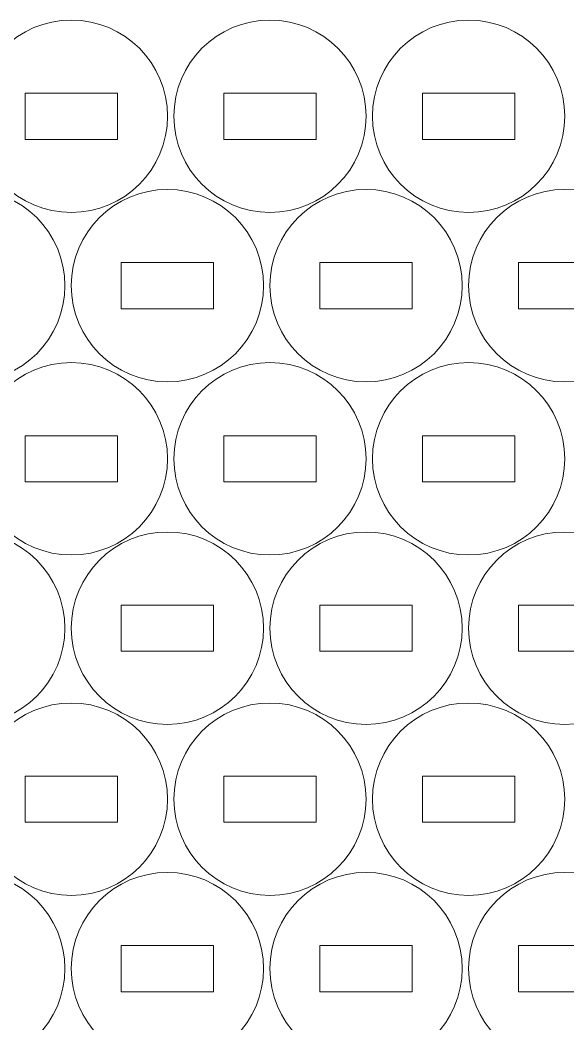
# Model space of a CAD drawing. Header units: millimetres. Extents: x -464 to 464, y -220 to 220.
# Drawn here: x 340.4 to 376, y -17.1 to 48.1 of the extents above; entities that cross this region are included whole.
import ezdxf

# ---------------------------------------------------------------- set-up
doc = ezdxf.new("R2010")
doc.units = ezdxf.units.MM
doc.header["$MEASUREMENT"] = 0
doc.layers.add('Camada 1', color=7, linetype='Continuous')

msp = doc.modelspace()

# ---------------------------------------------------------------- linework, layer by layer
at = {"layer": 'Camada 1', "lineweight": 20}
for points in [[(343.7518, 48.1227), (347.2035, 48.1227), (350.0018, 45.3244), (350.0018, 41.8727), (350.0018, 41.8727), (350.0018, 38.421), (347.2035, 35.6227), (343.7518, 35.6227), (343.7518, 35.6227), (340.3001, 35.6227), (337.5018, 38.421), (337.5018, 41.8727), (337.5018, 41.8727), (337.5018, 45.3244), (340.3001, 48.1227), (343.7518, 48.1227)], [(356.6635, 48.1227), (360.1152, 48.1227), (362.9135, 45.3244), (362.9135, 41.8727), (362.9135, 41.8727), (362.9135, 38.421), (360.1152, 35.6227), (356.6635, 35.6227), (356.6635, 35.6227), (353.2118, 35.6227), (350.4135, 38.421), (350.4135, 41.8727), (350.4135, 41.8727), (350.4135, 45.3244), (353.2118, 48.1227), (356.6635, 48.1227)], [(369.5752, 48.1227), (373.0269, 48.1227), (375.8252, 45.3244), (375.8252, 41.8727), (375.8252, 41.8727), (375.8252, 38.421), (373.0269, 35.6227), (369.5752, 35.6227), (369.5752, 35.6227), (366.1235, 35.6227), (363.3252, 38.421), (363.3252, 41.8727), (363.3252, 41.8727), (363.3252, 45.3244), (366.1235, 48.1227), (369.5752, 48.1227)], [(340.7518, 43.3727), (340.7518, 43.3727), (346.7518, 43.3727), (346.7518, 43.3727), (346.7518, 43.3727), (346.7518, 43.3727), (346.7518, 40.3727), (346.7518, 40.3727), (346.7518, 40.3727), (346.7518, 40.3727), (340.7518, 40.3727), (340.7518, 40.3727), (340.7518, 40.3727), (340.7518, 40.3727), (340.7518, 43.3727), (340.7518, 43.3727)], [(353.6635, 43.3727), (353.6635, 43.3727), (359.6635, 43.3727), (359.6635, 43.3727), (359.6635, 43.3727), (359.6635, 43.3727), (359.6635, 40.3727), (359.6635, 40.3727), (359.6635, 40.3727), (359.6635, 40.3727), (353.6635, 40.3727), (353.6635, 40.3727), (353.6635, 40.3727), (353.6635, 40.3727), (353.6635, 43.3727), (353.6635, 43.3727)], [(366.5752, 43.3727), (366.5752, 43.3727), (372.5752, 43.3727), (372.5752, 43.3727), (372.5752, 43.3727), (372.5752, 43.3727), (372.5752, 40.3727), (372.5752, 40.3727), (372.5752, 40.3727), (372.5752, 40.3727), (366.5752, 40.3727), (366.5752, 40.3727), (366.5752, 40.3727), (366.5752, 40.3727), (366.5752, 43.3727), (366.5752, 43.3727)], [(337.0842, 37.116), (340.5359, 37.116), (343.3342, 34.3177), (343.3342, 30.866), (343.3342, 30.866), (343.3342, 27.4143), (340.5359, 24.616), (337.0842, 24.616), (337.0842, 24.616), (333.6325, 24.616), (330.8342, 27.4143), (330.8342, 30.866), (330.8342, 30.866), (330.8342, 34.3177), (333.6325, 37.116), (337.0842, 37.116)], [(349.9959, 37.116), (353.4476, 37.116), (356.2459, 34.3177), (356.2459, 30.866), (356.2459, 30.866), (356.2459, 27.4143), (353.4476, 24.616), (349.9959, 24.616), (349.9959, 24.616), (346.5442, 24.616), (343.7459, 27.4143), (343.7459, 30.866), (343.7459, 30.866), (343.7459, 34.3177), (346.5442, 37.116), (349.9959, 37.116)], [(362.9076, 37.116), (366.3593, 37.116), (369.1576, 34.3177), (369.1576, 30.866), (369.1576, 30.866), (369.1576, 27.4143), (366.3593, 24.616), (362.9076, 24.616), (362.9076, 24.616), (359.4559, 24.616), (356.6576, 27.4143), (356.6576, 30.866), (356.6576, 30.866), (356.6576, 34.3177), (359.4559, 37.116), (362.9076, 37.116)], [(375.8193, 37.116), (379.271, 37.116), (382.0693, 34.3177), (382.0693, 30.866), (382.0693, 30.866), (382.0693, 27.4143), (379.271, 24.616), (375.8193, 24.616), (375.8193, 24.616), (372.3676, 24.616), (369.5693, 27.4143), (369.5693, 30.866), (369.5693, 30.866), (369.5693, 34.3177), (372.3676, 37.116), (375.8193, 37.116)], [(346.9959, 32.366), (346.9959, 32.366), (352.9959, 32.366), (352.9959, 32.366), (352.9959, 32.366), (352.9959, 32.366), (352.9959, 29.366), (352.9959, 29.366), (352.9959, 29.366), (352.9959, 29.366), (346.9959, 29.366), (346.9959, 29.366), (346.9959, 29.366), (346.9959, 29.366), (346.9959, 32.366), (346.9959, 32.366)], [(359.9076, 32.366), (359.9076, 32.366), (365.9076, 32.366), (365.9076, 32.366), (365.9076, 32.366), (365.9076, 32.366), (365.9076, 29.366), (365.9076, 29.366), (365.9076, 29.366), (365.9076, 29.366), (359.9076, 29.366), (359.9076, 29.366), (359.9076, 29.366), (359.9076, 29.366), (359.9076, 32.366), (359.9076, 32.366)], [(372.8193, 32.366), (372.8193, 32.366), (378.8193, 32.366), (378.8193, 32.366), (378.8193, 32.366), (378.8193, 32.366), (378.8193, 29.366), (378.8193, 29.366), (378.8193, 29.366), (378.8193, 29.366), (372.8193, 29.366), (372.8193, 29.366), (372.8193, 29.366), (372.8193, 29.366), (372.8193, 32.366), (372.8193, 32.366)], [(343.7518, 25.8659), (347.2035, 25.8659), (350.0018, 23.0676), (350.0018, 19.6159), (350.0018, 19.6159), (350.0018, 16.1642), (347.2035, 13.3659), (343.7518, 13.3659), (343.7518, 13.3659), (340.3001, 13.3659), (337.5018, 16.1642), (337.5018, 19.6159), (337.5018, 19.6159), (337.5018, 23.0676), (340.3001, 25.8659), (343.7518, 25.8659)], [(356.6635, 25.8659), (360.1152, 25.8659), (362.9135, 23.0676), (362.9135, 19.6159), (362.9135, 19.6159), (362.9135, 16.1642), (360.1152, 13.3659), (356.6635, 13.3659), (356.6635, 13.3659), (353.2118, 13.3659), (350.4135, 16.1642), (350.4135, 19.6159), (350.4135, 19.6159), (350.4135, 23.0676), (353.2118, 25.8659), (356.6635, 25.8659)], [(369.5752, 25.8659), (373.0269, 25.8659), (375.8252, 23.0676), (375.8252, 19.6159), (375.8252, 19.6159), (375.8252, 16.1642), (373.0269, 13.3659), (369.5752, 13.3659), (369.5752, 13.3659), (366.1235, 13.3659), (363.3252, 16.1642), (363.3252, 19.6159), (363.3252, 19.6159), (363.3252, 23.0676), (366.1235, 25.8659), (369.5752, 25.8659)], [(340.7518, 21.1159), (340.7518, 21.1159), (346.7518, 21.1159), (346.7518, 21.1159), (346.7518, 21.1159), (346.7518, 21.1159), (346.7518, 18.1159), (346.7518, 18.1159), (346.7518, 18.1159), (346.7518, 18.1159), (340.7518, 18.1159), (340.7518, 18.1159), (340.7518, 18.1159), (340.7518, 18.1159), (340.7518, 21.1159), (340.7518, 21.1159)], [(353.6635, 21.1159), (353.6635, 21.1159), (359.6635, 21.1159), (359.6635, 21.1159), (359.6635, 21.1159), (359.6635, 21.1159), (359.6635, 18.1159), (359.6635, 18.1159), (359.6635, 18.1159), (359.6635, 18.1159), (353.6635, 18.1159), (353.6635, 18.1159), (353.6635, 18.1159), (353.6635, 18.1159), (353.6635, 21.1159), (353.6635, 21.1159)], [(366.5752, 21.1159), (366.5752, 21.1159), (372.5752, 21.1159), (372.5752, 21.1159), (372.5752, 21.1159), (372.5752, 21.1159), (372.5752, 18.1159), (372.5752, 18.1159), (372.5752, 18.1159), (372.5752, 18.1159), (366.5752, 18.1159), (366.5752, 18.1159), (366.5752, 18.1159), (366.5752, 18.1159), (366.5752, 21.1159), (366.5752, 21.1159)], [(337.0842, 14.8592), (340.5359, 14.8592), (343.3342, 12.0609), (343.3342, 8.6092), (343.3342, 8.6092), (343.3342, 5.1575), (340.5359, 2.3592), (337.0842, 2.3592), (337.0842, 2.3592), (333.6325, 2.3592), (330.8342, 5.1575), (330.8342, 8.6092), (330.8342, 8.6092), (330.8342, 12.0609), (333.6325, 14.8592), (337.0842, 14.8592)], [(349.9959, 14.8592), (353.4476, 14.8592), (356.2459, 12.0609), (356.2459, 8.6092), (356.2459, 8.6092), (356.2459, 5.1575), (353.4476, 2.3592), (349.9959, 2.3592), (349.9959, 2.3592), (346.5442, 2.3592), (343.7459, 5.1575), (343.7459, 8.6092), (343.7459, 8.6092), (343.7459, 12.0609), (346.5442, 14.8592), (349.9959, 14.8592)], [(362.9076, 14.8592), (366.3593, 14.8592), (369.1576, 12.0609), (369.1576, 8.6092), (369.1576, 8.6092), (369.1576, 5.1575), (366.3593, 2.3592), (362.9076, 2.3592), (362.9076, 2.3592), (359.4559, 2.3592), (356.6576, 5.1575), (356.6576, 8.6092), (356.6576, 8.6092), (356.6576, 12.0609), (359.4559, 14.8592), (362.9076, 14.8592)], [(375.8193, 14.8592), (379.271, 14.8592), (382.0693, 12.0609), (382.0693, 8.6092), (382.0693, 8.6092), (382.0693, 5.1575), (379.271, 2.3592), (375.8193, 2.3592), (375.8193, 2.3592), (372.3676, 2.3592), (369.5693, 5.1575), (369.5693, 8.6092), (369.5693, 8.6092), (369.5693, 12.0609), (372.3676, 14.8592), (375.8193, 14.8592)], [(346.9959, 10.1092), (346.9959, 10.1092), (352.9959, 10.1092), (352.9959, 10.1092), (352.9959, 10.1092), (352.9959, 10.1092), (352.9959, 7.1092), (352.9959, 7.1092), (352.9959, 7.1092), (352.9959, 7.1092), (346.9959, 7.1092), (346.9959, 7.1092), (346.9959, 7.1092), (346.9959, 7.1092), (346.9959, 10.1092), (346.9959, 10.1092)], [(359.9076, 10.1092), (359.9076, 10.1092), (365.9076, 10.1092), (365.9076, 10.1092), (365.9076, 10.1092), (365.9076, 10.1092), (365.9076, 7.1092), (365.9076, 7.1092), (365.9076, 7.1092), (365.9076, 7.1092), (359.9076, 7.1092), (359.9076, 7.1092), (359.9076, 7.1092), (359.9076, 7.1092), (359.9076, 10.1092), (359.9076, 10.1092)], [(372.8193, 10.1092), (372.8193, 10.1092), (378.8193, 10.1092), (378.8193, 10.1092), (378.8193, 10.1092), (378.8193, 10.1092), (378.8193, 7.1092), (378.8193, 7.1092), (378.8193, 7.1092), (378.8193, 7.1092), (372.8193, 7.1092), (372.8193, 7.1092), (372.8193, 7.1092), (372.8193, 7.1092), (372.8193, 10.1092), (372.8193, 10.1092)], [(343.7518, 3.7467), (347.2035, 3.7467), (350.0018, 0.9484), (350.0018, -2.5033), (350.0018, -2.5033), (350.0018, -5.955), (347.2035, -8.7533), (343.7518, -8.7533), (343.7518, -8.7533), (340.3001, -8.7533), (337.5018, -5.955), (337.5018, -2.5033), (337.5018, -2.5033), (337.5018, 0.9484), (340.3001, 3.7467), (343.7518, 3.7467)], [(356.6635, 3.7467), (360.1152, 3.7467), (362.9135, 0.9484), (362.9135, -2.5033), (362.9135, -2.5033), (362.9135, -5.955), (360.1152, -8.7533), (356.6635, -8.7533), (356.6635, -8.7533), (353.2118, -8.7533), (350.4135, -5.955), (350.4135, -2.5033), (350.4135, -2.5033), (350.4135, 0.9484), (353.2118, 3.7467), (356.6635, 3.7467)], [(369.5752, 3.7467), (373.0269, 3.7467), (375.8252, 0.9484), (375.8252, -2.5033), (375.8252, -2.5033), (375.8252, -5.955), (373.0269, -8.7533), (369.5752, -8.7533), (369.5752, -8.7533), (366.1235, -8.7533), (363.3252, -5.955), (363.3252, -2.5033), (363.3252, -2.5033), (363.3252, 0.9484), (366.1235, 3.7467), (369.5752, 3.7467)], [(340.7518, -1.0033), (340.7518, -1.0033), (346.7518, -1.0033), (346.7518, -1.0033), (346.7518, -1.0033), (346.7518, -1.0033), (346.7518, -4.0033), (346.7518, -4.0033), (346.7518, -4.0033), (346.7518, -4.0033), (340.7518, -4.0033), (340.7518, -4.0033), (340.7518, -4.0033), (340.7518, -4.0033), (340.7518, -1.0033), (340.7518, -1.0033)], [(353.6635, -1.0033), (353.6635, -1.0033), (359.6635, -1.0033), (359.6635, -1.0033), (359.6635, -1.0033), (359.6635, -1.0033), (359.6635, -4.0033), (359.6635, -4.0033), (359.6635, -4.0033), (359.6635, -4.0033), (353.6635, -4.0033), (353.6635, -4.0033), (353.6635, -4.0033), (353.6635, -4.0033), (353.6635, -1.0033), (353.6635, -1.0033)], [(366.5752, -1.0033), (366.5752, -1.0033), (372.5752, -1.0033), (372.5752, -1.0033), (372.5752, -1.0033), (372.5752, -1.0033), (372.5752, -4.0033), (372.5752, -4.0033), (372.5752, -4.0033), (372.5752, -4.0033), (366.5752, -4.0033), (366.5752, -4.0033), (366.5752, -4.0033), (366.5752, -4.0033), (366.5752, -1.0033), (366.5752, -1.0033)], [(337.0842, -7.26), (340.5359, -7.26), (343.3342, -10.0583), (343.3342, -13.51), (343.3342, -13.51), (343.3342, -16.9617), (340.5359, -19.76), (337.0842, -19.76), (337.0842, -19.76), (333.6325, -19.76), (330.8342, -16.9617), (330.8342, -13.51), (330.8342, -13.51), (330.8342, -10.0583), (333.6325, -7.26), (337.0842, -7.26)], [(349.9959, -7.26), (353.4476, -7.26), (356.2459, -10.0583), (356.2459, -13.51), (356.2459, -13.51), (356.2459, -16.9617), (353.4476, -19.76), (349.9959, -19.76), (349.9959, -19.76), (346.5442, -19.76), (343.7459, -16.9617), (343.7459, -13.51), (343.7459, -13.51), (343.7459, -10.0583), (346.5442, -7.26), (349.9959, -7.26)], [(362.9076, -7.26), (366.3593, -7.26), (369.1576, -10.0583), (369.1576, -13.51), (369.1576, -13.51), (369.1576, -16.9617), (366.3593, -19.76), (362.9076, -19.76), (362.9076, -19.76), (359.4559, -19.76), (356.6576, -16.9617), (356.6576, -13.51), (356.6576, -13.51), (356.6576, -10.0583), (359.4559, -7.26), (362.9076, -7.26)], [(375.8193, -7.26), (379.271, -7.26), (382.0693, -10.0583), (382.0693, -13.51), (382.0693, -13.51), (382.0693, -16.9617), (379.271, -19.76), (375.8193, -19.76), (375.8193, -19.76), (372.3676, -19.76), (369.5693, -16.9617), (369.5693, -13.51), (369.5693, -13.51), (369.5693, -10.0583), (372.3676, -7.26), (375.8193, -7.26)], [(346.9959, -12.01), (346.9959, -12.01), (352.9959, -12.01), (352.9959, -12.01), (352.9959, -12.01), (352.9959, -12.01), (352.9959, -15.01), (352.9959, -15.01), (352.9959, -15.01), (352.9959, -15.01), (346.9959, -15.01), (346.9959, -15.01), (346.9959, -15.01), (346.9959, -15.01), (346.9959, -12.01), (346.9959, -12.01)], [(359.9076, -12.01), (359.9076, -12.01), (365.9076, -12.01), (365.9076, -12.01), (365.9076, -12.01), (365.9076, -12.01), (365.9076, -15.01), (365.9076, -15.01), (365.9076, -15.01), (365.9076, -15.01), (359.9076, -15.01), (359.9076, -15.01), (359.9076, -15.01), (359.9076, -15.01), (359.9076, -12.01), (359.9076, -12.01)], [(372.8193, -12.01), (372.8193, -12.01), (378.8193, -12.01), (378.8193, -12.01), (378.8193, -12.01), (378.8193, -12.01), (378.8193, -15.01), (378.8193, -15.01), (378.8193, -15.01), (378.8193, -15.01), (372.8193, -15.01), (372.8193, -15.01), (372.8193, -15.01), (372.8193, -15.01), (372.8193, -12.01), (372.8193, -12.01)]]:
    msp.add_open_spline(points, degree=3, knots=[0, 0, 0, 0, 0.2, 0.2, 0.2, 0.2, 0.4, 0.4, 0.4, 0.4, 0.6, 0.6, 0.6, 0.6, 1, 1, 1, 1], dxfattribs=at)

doc.saveas('drawing.dxf')
